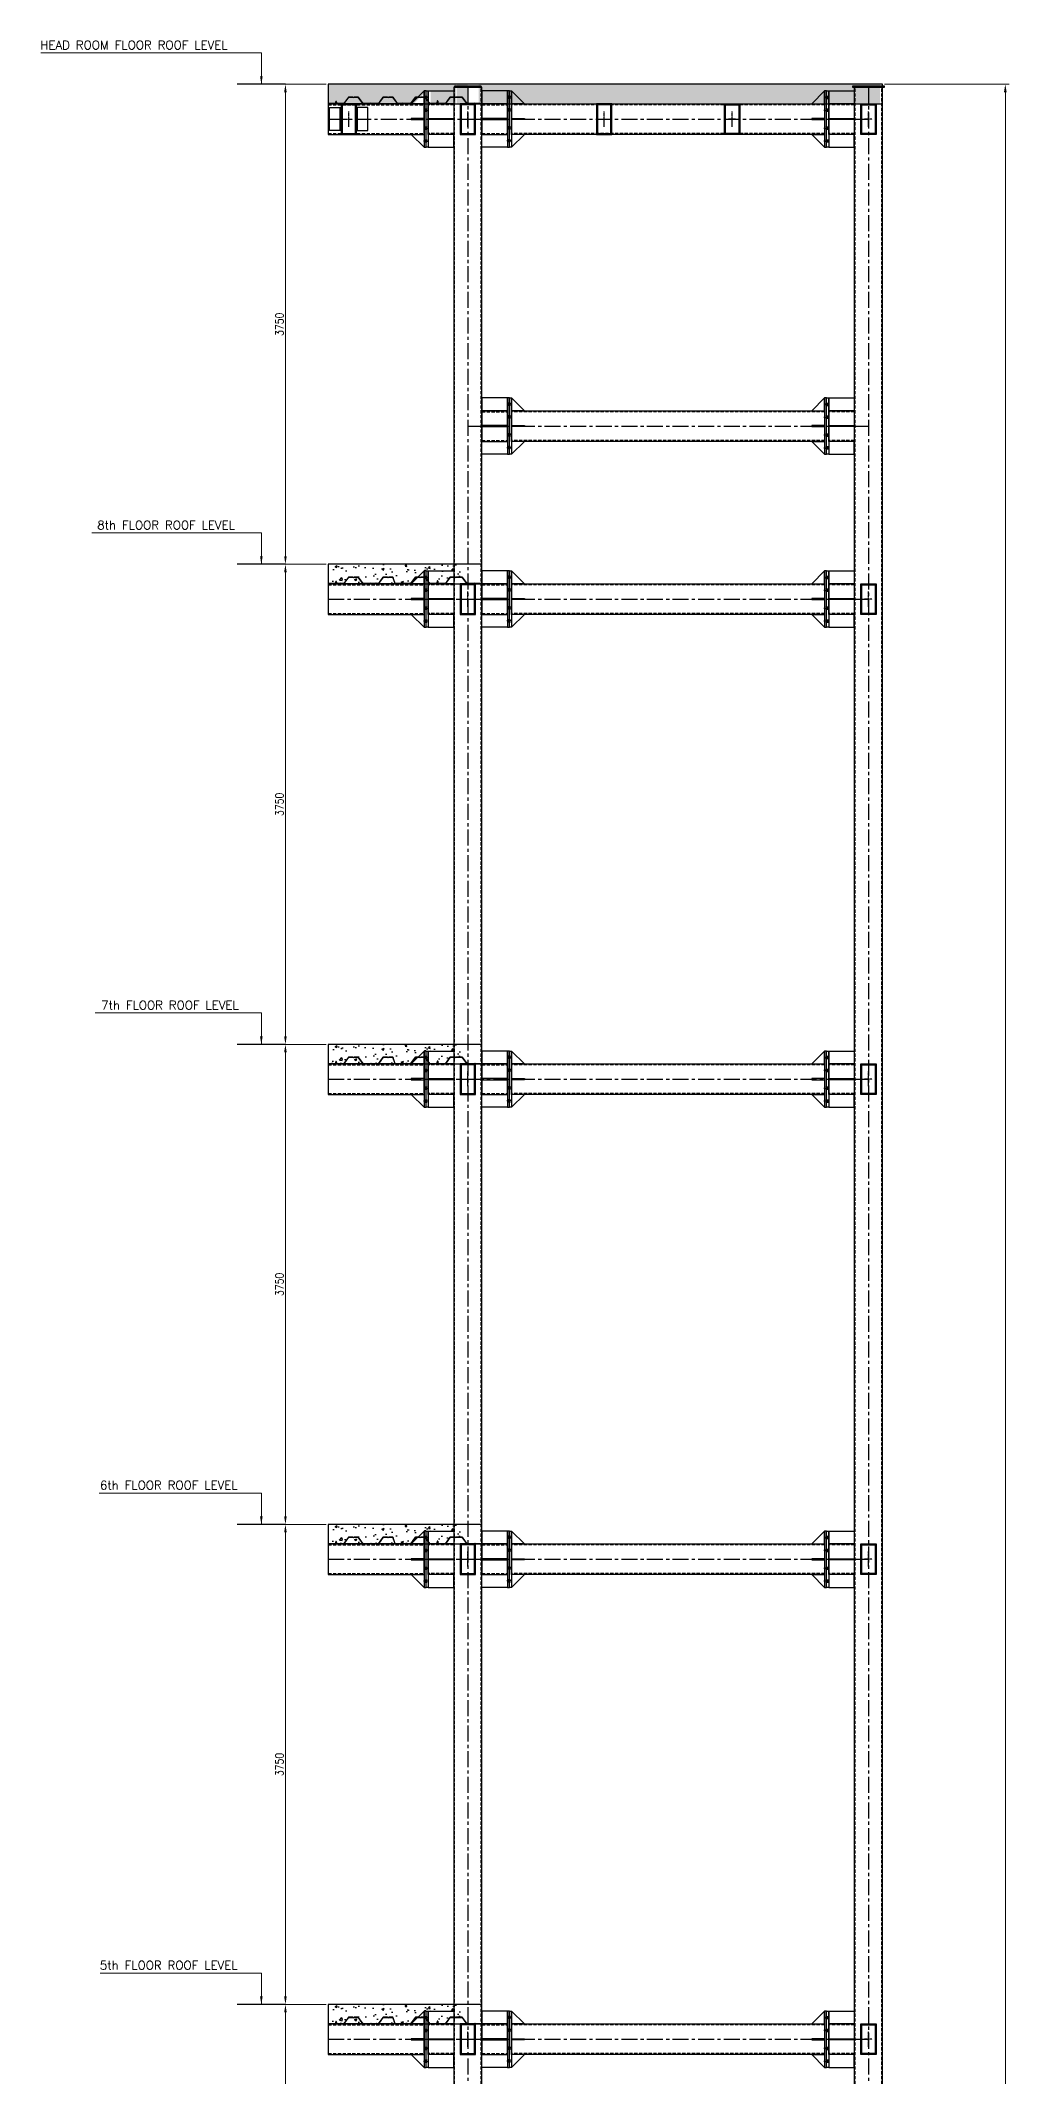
# Model space of a CAD drawing. Header units: millimetres. Extents: x 39911 to 73811, y -17730 to 21321.
# Drawn here: x 66243 to 73811, y 5420 to 21321 of the extents above; entities that cross this region are included whole.
import ezdxf

# ---------------------------------------------------------------- set-up
doc = ezdxf.new("R2010")
doc.units = ezdxf.units.MM
doc.linetypes.add('CENTER', pattern=[2, 1.25, -0.25, 0.25, -0.25])
doc.linetypes.add('HIDDEN', pattern=[0.375, 0.25, -0.125])
for name, color, linetype in [('CENTER.', 1, 'CENTER'), ('DIM', 170, 'Continuous'), ('HIDDEN.', 161, 'HIDDEN')]:
    doc.layers.add(name, color=color, linetype=linetype)
doc.styles.add('ROMANS', font='ROMANS.shx', dxfattribs={"width": 0.85})
doc.styles.add('RS', font='romans.shx')
doc.dimstyles.new('ISO-25', dxfattribs={"dimscale": 25, "dimtxt": 2.5, "dimasz": 2.5, "dimexe": 1.25, "dimexo": 0.625, "dimtad": 1, "dimdec": 0, "dimtxsty": 'ROMANS', "dimcen": 2.5, "dimclrd": 3, "dimclre": 3, "dimclrt": 256, "dimadec": 0, "dimazin": 0, "dimtfac": 1, "dimtdec": 0, "dimtmove": 0, "dimatfit": 3, "dimfxl": 1, "dimlwd": 5, "dimlwe": 5, "dimarcsym": 0})

# ---------------------------------------------------------------- blocks, each defined once
blk = doc.blocks.new('*D30')
at = {"color": 3, "lineweight": 5, "transparency": 16777216}
for p, q in [((68474, 5981), (68124, 5981)), ((68155, 2294), (68155, 5919)), ((68474, 2231), (68124, 2231))]:
    blk.add_line(p, q, dxfattribs=at)
at = {"color": 3, "transparency": 16777216}
for points in [[(68145, 5919), (68165, 5919), (68155, 5981)], [(68145, 2294), (68165, 2294), (68155, 2231)]]:
    blk.add_solid(points, dxfattribs=at)
at = {"layer": 'Defpoints', "color": 0, "transparency": 16777216}
for p in [(68155, 5981), (68490, 5981), (68490, 2231)]:
    blk.add_point(p, dxfattribs=at)
at = {"lineweight": -3, "transparency": 16777216, "insert": (68108, 4106), "char_height": 62.5, "attachment_point": 5, "rotation": 90, "style": 'ROMANS'}
blk.add_mtext('3750', dxfattribs=at)
blk = doc.blocks.new('*D31')
at = {"color": 3, "lineweight": 5, "transparency": 16777216}
for p, q in [((68474, 9731), (68124, 9731)), ((68155, 6044), (68155, 9669)), ((68474, 5981), (68124, 5981))]:
    blk.add_line(p, q, dxfattribs=at)
at = {"color": 3, "transparency": 16777216}
for points in [[(68145, 9669), (68165, 9669), (68155, 9731)], [(68145, 6044), (68165, 6044), (68155, 5981)]]:
    blk.add_solid(points, dxfattribs=at)
at = {"layer": 'Defpoints', "color": 0, "transparency": 16777216}
for p in [(68155, 9731), (68490, 9731), (68490, 5981)]:
    blk.add_point(p, dxfattribs=at)
at = {"lineweight": -3, "transparency": 16777216, "insert": (68108, 7856), "char_height": 62.5, "attachment_point": 5, "rotation": 90, "style": 'ROMANS'}
blk.add_mtext('3750', dxfattribs=at)
blk = doc.blocks.new('*D32')
at = {"color": 3, "lineweight": 5, "transparency": 16777216}
for p, q in [((68474, 13481), (68124, 13481)), ((68155, 9794), (68155, 13419)), ((68474, 9731), (68124, 9731))]:
    blk.add_line(p, q, dxfattribs=at)
at = {"color": 3, "transparency": 16777216}
for points in [[(68145, 13419), (68165, 13419), (68155, 13481)], [(68145, 9794), (68165, 9794), (68155, 9731)]]:
    blk.add_solid(points, dxfattribs=at)
at = {"layer": 'Defpoints', "color": 0, "transparency": 16777216}
for p in [(68155, 13481), (68490, 13481), (68490, 9731)]:
    blk.add_point(p, dxfattribs=at)
at = {"lineweight": -3, "transparency": 16777216, "insert": (68108, 11606), "char_height": 62.5, "attachment_point": 5, "rotation": 90, "style": 'ROMANS'}
blk.add_mtext('3750', dxfattribs=at)
blk = doc.blocks.new('*D33')
at = {"color": 3, "lineweight": 5, "transparency": 16777216}
for p, q in [((68474, 17231), (68124, 17231)), ((68155, 13544), (68155, 17169)), ((68474, 13481), (68124, 13481))]:
    blk.add_line(p, q, dxfattribs=at)
at = {"color": 3, "transparency": 16777216}
for points in [[(68145, 17169), (68165, 17169), (68155, 17231)], [(68145, 13544), (68165, 13544), (68155, 13481)]]:
    blk.add_solid(points, dxfattribs=at)
at = {"layer": 'Defpoints', "color": 0, "transparency": 16777216}
for p in [(68155, 17231), (68490, 17231), (68490, 13481)]:
    blk.add_point(p, dxfattribs=at)
at = {"lineweight": -3, "transparency": 16777216, "insert": (68108, 15356), "char_height": 62.5, "attachment_point": 5, "rotation": 90, "style": 'ROMANS'}
blk.add_mtext('3750', dxfattribs=at)
blk = doc.blocks.new('A$C24366aa3')
for points in [[(-332, 120), (-232, 120), (-232, 220), (-332, 120)], [(-232, -220), (-216, -220), (-216, 220), (-232, 220)], [(-200, -220), (-216, -220), (-216, 220), (-200, 220)], [(0, 120), (-200, 120), (-200, 220), (0, 220)], [(-332, -4), (-232, -4), (-232, 4), (-332, 4)], [(0, -4), (-200, -4), (-200, 4), (0, 4)], [(-332, -120), (-232, -120), (-232, -220), (-332, -120)], [(0, -120), (-200, -120), (-200, -220), (0, -220)]]:
    blk.add_lwpolyline(points, close=True)
at = {"color": 6}
blk.add_lwpolyline([(0, -120), (-200, -120), (-200, 120), (0, 120)], close=True, dxfattribs=at)
at = {"layer": 'CENTER.'}
for p, q in [((-237, 170), (-195, 170)), ((-237, 70), (-195, 70)), ((-237, -70), (-195, -70)), ((-237, -170), (-195, -170))]:
    blk.add_line(p, q, dxfattribs=at)
at = {"layer": 'HIDDEN.'}
for p, q in [((-232, 179), (-200, 179)), ((-232, 161), (-200, 161)), ((-232, 79), (-200, 79)), ((-232, 61), (-200, 61)), ((-232, -61), (-200, -61)), ((-232, -79), (-200, -79)), ((-232, -161), (-200, -161)), ((-232, -179), (-200, -179))]:
    blk.add_line(p, q, dxfattribs=at)
at = {"layer": 'HIDDEN.', "color": 6, "ltscale": 100}
for p, q in [((0, 112), (-200, 112)), ((0, -112), (-200, -112))]:
    blk.add_line(p, q, dxfattribs=at)
blk = doc.blocks.new('A$C3463de41')
at = {"color": 6}
for points in [[(-60, -120), (60, -120), (60, 120), (-60, 120)], [(-52, -112), (52, -112), (52, 112), (-52, 112)]]:
    blk.add_lwpolyline(points, close=True, dxfattribs=at)
at = {"layer": 'CENTER.'}
for p, q in [((-30, 0), (30, 0)), ((0, -60), (0, 60))]:
    blk.add_line(p, q, dxfattribs=at)
blk = doc.blocks.new('*D46')
at = {"color": 3, "lineweight": 5, "transparency": 16777216}
for p, q in [((68474, 20981), (68124, 20981)), ((68155, 17294), (68155, 20919)), ((68474, 17231), (68124, 17231))]:
    blk.add_line(p, q, dxfattribs=at)
at = {"color": 3, "transparency": 16777216}
for points in [[(68145, 20919), (68165, 20919), (68155, 20981)], [(68145, 17294), (68165, 17294), (68155, 17231)]]:
    blk.add_solid(points, dxfattribs=at)
at = {"layer": 'Defpoints', "color": 0, "transparency": 16777216}
for p in [(68155, 20981), (68490, 20981), (68490, 17231)]:
    blk.add_point(p, dxfattribs=at)
at = {"lineweight": -3, "transparency": 16777216, "insert": (68108, 19106), "char_height": 62.5, "attachment_point": 5, "rotation": 90, "style": 'ROMANS'}
blk.add_mtext('3750', dxfattribs=at)
blk = doc.blocks.new('*D48')
at = {"color": 3, "lineweight": 5, "transparency": 16777216}
for p, q in [((72836, 20981), (73811, 20981)), ((73780, -16456), (73780, 20919)), ((73469, -16519), (73811, -16519))]:
    blk.add_line(p, q, dxfattribs=at)
at = {"color": 3, "transparency": 16777216}
for points in [[(73769, 20919), (73790, 20919), (73780, 20981)], [(73769, -16456), (73790, -16456), (73780, -16519)]]:
    blk.add_solid(points, dxfattribs=at)
at = {"layer": 'Defpoints', "color": 0, "transparency": 16777216}
for p in [(72820, 20981), (73780, 20981), (73453, -16519)]:
    blk.add_point(p, dxfattribs=at)
at = {"lineweight": -3, "transparency": 16777216, "insert": (73733, 2231), "char_height": 62.5, "attachment_point": 5, "rotation": 90, "style": 'ROMANS'}
blk.add_mtext('37500', dxfattribs=at)

msp = doc.modelspace()

# ---------------------------------------------------------------- hatches: boundary and pattern name
at = {"lineweight": -3}
h = msp.add_hatch(dxfattribs=at)
h.set_pattern_fill('AR-CONC', color=251)
h.set_pattern_definition([(50, (6017.59, 20844.85), (182.18467, -15.9391), [19.05, -209.55]), (355, (6017.6, 20844.85), (-35.2434, 191.05685), [15.24, -167.6406]), (100.45144, (6032.77, 20843.52), (146.94125, 175.11775), [16.19, -178.09024]), (46.1842, (6017.6, 20895.65), (271.07904, -42.0423), [28.575, -314.325]), (96.63556, (6040.18, 20892.14), (237.4041, 247.4261), [24.285, -267.1356]), (351.18415, (6017.6, 20895.65), (237.4041, 247.4261), [22.86, -251.4597]), (21, (6042.99, 20882.95), (151.6144, -102.2652), [19.05, -209.55]), (326, (6043, 20882.95), (61.80203, 184.18797), [15.24, -167.64]), (71.45144, (6055.63, 20874.42), (213.4164, 81.92277), [16.19, -178.08994]), (37.5, (6017.59, 20844.846), (3.088603, 84.55504), [0, -165.608, 0, -170.18, 0, -168.275]), (7.5, (6017.59, 20844.85), (66.81966, 100.18057), [0, -97.028, 0, -161.798, 0, -64.135]), (327.5, (5960.95, 20844.846), (135.590595, -5.728744), [0, -63.5, 0, -198.12, 0, -262.89]), (317.5, (5935.55, 20844.85), (148.12918, 25.4265), [0, -82.55, 0, -131.572, 0, -186.69])])
h.paths.add_polyline_path([(69489.9, 20981.3), (68489.9, 20981.3), (68489.9, 20829.3), (69157.9, 20829.3), (69257.9, 20929.3), (69273.9, 20929.3), (69289.9, 20929.3), (69489.9, 20929.3)])
h.paths.add_polyline_path([(69489.9, 20929.3), (69289.9, 20929.3), (69289.9, 20829.3), (69489.9, 20829.3)], flags=17)
h.paths.add_polyline_path([(72799.9, 20981.3), (69495.9, 20981.3), (69495.9, 20829.3), (72799.9, 20829.3)])
h.paths.add_polyline_path([(69663.9, 20981.3), (69579.9, 20981.3), (69579.9, 20830.1), (69629.2, 20830.1), (69634.5, 20834), (69639.8, 20830.1), (69663.9, 20830.1)], flags=16)
h = msp.add_hatch(dxfattribs=at)
h.set_pattern_fill('AR-CONC', color=251)
h.set_pattern_definition([(50, (6017.59, 17094.85), (182.18467, -15.9391), [19.05, -209.55]), (355, (6017.6, 17094.85), (-35.2434, 191.05685), [15.24, -167.6406]), (100.45144, (6032.77, 17093.52), (146.94125, 175.11775), [16.19, -178.09024]), (46.1842, (6017.6, 17145.65), (271.07904, -42.0423), [28.575, -314.325]), (96.63556, (6040.18, 17142.14), (237.4041, 247.4261), [24.285, -267.1356]), (351.18415, (6017.6, 17145.65), (237.4041, 247.4261), [22.86, -251.4597]), (21, (6042.99, 17132.95), (151.6144, -102.2652), [19.05, -209.55]), (326, (6043, 17132.95), (61.80203, 184.18797), [15.24, -167.64]), (71.45144, (6055.63, 17124.42), (213.4164, 81.92277), [16.19, -178.08994]), (37.5, (6017.59, 17094.846), (3.0886, 84.55504), [0, -165.608, 0, -170.18, 0, -168.275]), (7.5, (6017.59, 17094.85), (66.81966, 100.18057), [0, -97.028, 0, -161.798, 0, -64.135]), (327.5, (5960.95, 17094.846), (135.590595, -5.728744), [0, -63.5, 0, -198.12, 0, -262.89]), (317.5, (5935.55, 17094.85), (148.12918, 25.4265), [0, -82.55, 0, -131.572, 0, -186.69])])
h.paths.add_polyline_path([(69489.9, 17231.3), (68489.9, 17231.3), (68489.9, 17079.3), (69157.9, 17079.3), (69257.9, 17179.3), (69273.9, 17179.3), (69289.9, 17179.3), (69489.9, 17179.3)])
h.paths.add_polyline_path([(69489.9, 17179.3), (69289.9, 17179.3), (69289.9, 17079.3), (69489.9, 17079.3)], flags=17)
h.paths.add_polyline_path([(69669.9, 17231.3), (69495.9, 17231.3), (69495.9, 17079.3), (69669.9, 17079.3)])
h.paths.add_polyline_path([(69663.9, 17231.3), (69579.9, 17231.3), (69579.9, 17080.1), (69629.2, 17080.1), (69634.5, 17084), (69639.8, 17080.1), (69663.9, 17080.1)], flags=16)
h = msp.add_hatch(dxfattribs=at)
h.set_pattern_fill('AR-CONC', color=251)
h.set_pattern_definition([(50, (6017.59, 13344.85), (182.18467, -15.9391), [19.05, -209.55]), (355, (6017.6, 13344.85), (-35.2434, 191.05685), [15.24, -167.6406]), (100.45144, (6032.77, 13343.52), (146.94125, 175.11775), [16.19, -178.09024]), (46.1842, (6017.6, 13395.65), (271.07904, -42.0423), [28.575, -314.325]), (96.63556, (6040.18, 13392.14), (237.4041, 247.4261), [24.285, -267.1356]), (351.18415, (6017.6, 13395.65), (237.4041, 247.4261), [22.86, -251.4597]), (21, (6042.99, 13382.95), (151.6144, -102.2652), [19.05, -209.55]), (326, (6043, 13382.95), (61.80203, 184.18797), [15.24, -167.64]), (71.45144, (6055.63, 13374.42), (213.4164, 81.92277), [16.19, -178.08994]), (37.5, (6017.59, 13344.846), (3.0886, 84.55504), [0, -165.608, 0, -170.18, 0, -168.275]), (7.5, (6017.59, 13344.85), (66.81966, 100.18057), [0, -97.028, 0, -161.798, 0, -64.135]), (327.5, (5960.95, 13344.846), (135.590595, -5.728744), [0, -63.5, 0, -198.12, 0, -262.89]), (317.5, (5935.55, 13344.85), (148.12918, 25.4265), [0, -82.55, 0, -131.572, 0, -186.69])])
h.paths.add_polyline_path([(69489.9, 13481.3), (68489.9, 13481.3), (68489.9, 13329.3), (69157.9, 13329.3), (69257.9, 13429.3), (69273.9, 13429.3), (69289.9, 13429.3), (69489.9, 13429.3)])
h.paths.add_polyline_path([(69489.9, 13429.3), (69289.9, 13429.3), (69289.9, 13329.3), (69489.9, 13329.3)], flags=17)
h.paths.add_polyline_path([(69669.9, 13481.3), (69495.9, 13481.3), (69495.9, 13329.3), (69669.9, 13329.3)])
h.paths.add_polyline_path([(69663.9, 13481.3), (69579.9, 13481.3), (69579.9, 13330.1), (69629.2, 13330.1), (69634.5, 13334), (69639.8, 13330.1), (69663.9, 13330.1)], flags=16)
h = msp.add_hatch(dxfattribs=at)
h.set_pattern_fill('AR-CONC', color=251)
h.set_pattern_definition([(50, (6017.59, 9594.85), (182.18467, -15.9391), [19.05, -209.55]), (355, (6017.6, 9594.85), (-35.2434, 191.05685), [15.24, -167.6406]), (100.45144, (6032.77, 9593.52), (146.94125, 175.11775), [16.19, -178.09024]), (46.1842, (6017.6, 9645.65), (271.07904, -42.0423), [28.575, -314.325]), (96.63556, (6040.18, 9642.14), (237.4041, 247.4261), [24.285, -267.1356]), (351.18415, (6017.6, 9645.65), (237.4041, 247.4261), [22.86, -251.4597]), (21, (6042.99, 9632.95), (151.6144, -102.2652), [19.05, -209.55]), (326, (6043, 9632.95), (61.80203, 184.18797), [15.24, -167.64]), (71.45144, (6055.63, 9624.42), (213.4164, 81.92277), [16.19, -178.08994]), (37.5, (6017.59, 9594.846), (3.0886, 84.55504), [0, -165.608, 0, -170.18, 0, -168.275]), (7.5, (6017.59, 9594.85), (66.81966, 100.18057), [0, -97.028, 0, -161.798, 0, -64.135]), (327.5, (5960.95, 9594.846), (135.590595, -5.728744), [0, -63.5, 0, -198.12, 0, -262.89]), (317.5, (5935.55, 9594.85), (148.12918, 25.4265), [0, -82.55, 0, -131.572, 0, -186.69])])
h.paths.add_polyline_path([(69489.9, 9731.3), (68489.9, 9731.3), (68489.9, 9579.3), (69157.9, 9579.3), (69257.9, 9679.3), (69273.9, 9679.3), (69289.9, 9679.3), (69489.9, 9679.3)])
h.paths.add_polyline_path([(69489.9, 9679.3), (69289.9, 9679.3), (69289.9, 9579.3), (69489.9, 9579.3)], flags=17)
h.paths.add_polyline_path([(69669.9, 9731.3), (69495.9, 9731.3), (69495.9, 9579.3), (69669.9, 9579.3)])
h.paths.add_polyline_path([(69663.9, 9731.3), (69579.9, 9731.3), (69579.9, 9580.1), (69629.2, 9580.1), (69634.5, 9584), (69639.8, 9580.1), (69663.9, 9580.1)], flags=16)
h = msp.add_hatch(dxfattribs=at)
h.set_pattern_fill('AR-CONC', color=251)
h.set_pattern_definition([(50, (6017.59, 5844.85), (182.18467, -15.9391), [19.05, -209.55]), (355, (6017.6, 5844.85), (-35.2434, 191.05685), [15.24, -167.6406]), (100.45144, (6032.77, 5843.52), (146.94125, 175.11775), [16.19, -178.09024]), (46.1842, (6017.6, 5895.65), (271.07904, -42.0423), [28.575, -314.325]), (96.63556, (6040.18, 5892.14), (237.4041, 247.4261), [24.285, -267.1356]), (351.18415, (6017.6, 5895.65), (237.4041, 247.4261), [22.86, -251.4597]), (21, (6042.99, 5882.95), (151.6144, -102.2652), [19.05, -209.55]), (326, (6043, 5882.95), (61.80203, 184.18797), [15.24, -167.64]), (71.45144, (6055.63, 5874.42), (213.4164, 81.92277), [16.19, -178.08994]), (37.5, (6017.59, 5844.846), (3.0886, 84.55504), [0, -165.608, 0, -170.18, 0, -168.275]), (7.5, (6017.59, 5844.85), (66.81966, 100.18057), [0, -97.028, 0, -161.798, 0, -64.135]), (327.5, (5960.95, 5844.846), (135.590595, -5.728744), [0, -63.5, 0, -198.12, 0, -262.89]), (317.5, (5935.55, 5844.85), (148.12918, 25.4265), [0, -82.55, 0, -131.572, 0, -186.69])])
h.paths.add_polyline_path([(69489.9, 5981.3), (68489.9, 5981.3), (68489.9, 5829.3), (69157.9, 5829.3), (69257.9, 5929.3), (69273.9, 5929.3), (69289.9, 5929.3), (69489.9, 5929.3)])
h.paths.add_polyline_path([(69489.9, 5929.3), (69289.9, 5929.3), (69289.9, 5829.3), (69489.9, 5829.3)], flags=17)
h.paths.add_polyline_path([(69669.9, 5981.3), (69495.9, 5981.3), (69495.9, 5829.3), (69669.9, 5829.3)])
h.paths.add_polyline_path([(69663.9, 5981.3), (69579.9, 5981.3), (69579.9, 5830.1), (69629.2, 5830.1), (69634.5, 5834), (69639.8, 5830.1), (69663.9, 5830.1)], flags=16)

# ---------------------------------------------------------------- linework, layer by layer
at = {"color": 251, "lineweight": -3}
for p, q in [((68155, 20981.3), (67778.6, 20981.3)), ((68155, 17231.3), (67778.6, 17231.3)), ((68155, 13481.3), (67778.6, 13481.3)), ((68155, 9731.3), (67778.6, 9731.3)), ((68155, 5981.3), (67778.6, 5981.3))]:
    msp.add_line(p, q, dxfattribs=at)
at = {"lineweight": -3}
for p, q in [((68581.9, 20619.3), (68581.9, 20799.3)), ((68717.9, 20619.3), (68717.9, 20799.3))]:
    msp.add_line(p, q, dxfattribs=at)
at = {"color": 251, "lineweight": -3}
for points in [[(68489.9, 20829.3), (72819.9, 20829.3), (72819.9, 20981.3), (68489.9, 20981.3)], [(68489.9, 17079.3), (69689.9, 17079.3), (69689.9, 17231.3), (68489.9, 17231.3)], [(68489.9, 13329.3), (69689.9, 13329.3), (69689.9, 13481.3), (68489.9, 13481.3)], [(68489.9, 9579.3), (69689.9, 9579.3), (69689.9, 9731.3), (68489.9, 9731.3)], [(68489.9, 5829.3), (69689.9, 5829.3), (69689.9, 5981.3), (68489.9, 5981.3)]]:
    msp.add_lwpolyline(points, close=True, dxfattribs=at)
at = {"lineweight": -3}
for points in [[(69689.9, 20830.1), (69639.8, 20830.1), (69634.5, 20834), (69629.2, 20830.1), (69574.4, 20830.1, -0.2418346), (69572.8, 20830.9), (69536.7, 20881.3), (69483.7, 20881.3), (69479, 20877.8), (69474.2, 20881.3), (69441.2, 20881.3), (69404.5, 20830.1), (69348.8, 20830.1), (69345.4, 20849.8, 0.7807939), (69341.5, 20849.8), (69338.2, 20830.1), (69282.4, 20830.1), (69245.7, 20881.3), (69212.7, 20881.3), (69208, 20877.8), (69203.2, 20881.3), (69170.2, 20881.3), (69134.1, 20830.9, -0.2418346), (69132.5, 20830.1), (69077.8, 20830.1), (69072.5, 20834), (69067.2, 20830.1), (69031.4, 20830.1), (68994.7, 20881.3), (68961.7, 20881.3), (68957, 20877.8), (68952.2, 20881.3), (68919.2, 20881.3), (68882.5, 20830.1), (68826.8, 20830.1), (68821.5, 20834), (68816.2, 20830.1), (68761.9, 20830.1, -0.2418346), (68760.3, 20830.9), (68724.2, 20881.3), (68691.2, 20881.3), (68686.5, 20877.8), (68681.7, 20881.3), (68648.7, 20881.3), (68612, 20830.1), (68556.3, 20830.1), (68552.9, 20845.9, 0.7382791), (68549.1, 20845.9), (68545.7, 20830.1), (68489.9, 20830.1), (68489.9, 20829.3), (68546.3, 20829.3), (68549.8, 20845.7, -0.718774), (68552.1, 20845.7), (68555.6, 20829.3), (68612.4, 20829.3), (68649.1, 20880.5), (68681.4, 20880.5), (68686.5, 20876.8), (68691.5, 20880.5), (68723.8, 20880.5), (68759.7, 20830.5, 0.2418346), (68761.9, 20829.3), (68816.4, 20829.3), (68821.5, 20833), (68826.5, 20829.3), (68882.9, 20829.3), (68919.6, 20880.5), (68951.9, 20880.5), (68957, 20876.8), (68962, 20880.5), (68994.3, 20880.5), (69031, 20829.3), (69067.4, 20829.3), (69072.5, 20833), (69077.5, 20829.3), (69132.5, 20829.3, 0.2418346), (69134.8, 20830.5), (69170.6, 20880.5), (69202.9, 20880.5), (69208, 20876.8), (69213, 20880.5), (69245.3, 20880.5), (69282, 20829.3), (69338.8, 20829.3), (69342.3, 20849.6, -0.7631486), (69344.6, 20849.6), (69348.1, 20829.3), (69404.9, 20829.3), (69441.6, 20880.5), (69473.9, 20880.5), (69479, 20876.8), (69484, 20880.5), (69536.3, 20880.5), (69572.2, 20830.5, 0.2418346), (69574.4, 20829.3), (69629.4, 20829.3), (69634.5, 20833), (69639.5, 20829.3), (69689.9, 20829.3)], [(69689.9, 17080.1), (69639.8, 17080.1), (69634.5, 17084), (69629.2, 17080.1), (69574.4, 17080.1, -0.2418346), (69572.8, 17080.9), (69536.7, 17131.3), (69483.7, 17131.3), (69479, 17127.8), (69474.2, 17131.3), (69441.2, 17131.3), (69404.5, 17080.1), (69348.8, 17080.1), (69345.4, 17099.8, 0.7807939), (69341.5, 17099.8), (69338.2, 17080.1), (69282.4, 17080.1), (69245.7, 17131.3), (69212.7, 17131.3), (69208, 17127.8), (69203.2, 17131.3), (69170.2, 17131.3), (69134.1, 17080.9, -0.2418346), (69132.5, 17080.1), (69077.8, 17080.1), (69072.5, 17084), (69067.2, 17080.1), (69011.4, 17080.1), (68994.7, 17131.3), (68961.7, 17131.3), (68957, 17127.8), (68952.2, 17131.3), (68919.2, 17131.3), (68882.5, 17080.1), (68826.8, 17080.1), (68821.5, 17084), (68816.2, 17080.1), (68761.9, 17080.1, -0.2418346), (68760.3, 17080.9), (68724.2, 17131.3), (68691.2, 17131.3), (68686.5, 17127.8), (68681.7, 17131.3), (68648.7, 17131.3), (68612, 17080.1), (68556.3, 17080.1), (68552.9, 17095.9, 0.7382791), (68549.1, 17095.9), (68545.7, 17080.1), (68489.9, 17080.1), (68489.9, 17079.3), (68546.3, 17079.3), (68549.8, 17095.7, -0.718774), (68552.1, 17095.7), (68555.6, 17079.3), (68612.4, 17079.3), (68649.1, 17130.5), (68681.4, 17130.5), (68686.5, 17126.8), (68691.5, 17130.5), (68723.8, 17130.5), (68759.7, 17080.5, 0.2418346), (68761.9, 17079.3), (68816.4, 17079.3), (68821.5, 17083), (68826.5, 17079.3), (68882.9, 17079.3), (68919.6, 17130.5), (68951.9, 17130.5), (68957, 17126.8), (68962, 17130.5), (68994.3, 17130.5), (69011, 17079.3), (69067.4, 17079.3), (69072.5, 17083), (69077.5, 17079.3), (69132.5, 17079.3, 0.2418346), (69134.8, 17080.5), (69170.6, 17130.5), (69202.9, 17130.5), (69208, 17126.8), (69213, 17130.5), (69245.3, 17130.5), (69282, 17079.3), (69338.8, 17079.3), (69342.3, 17099.6, -0.7631486), (69344.6, 17099.6), (69348.1, 17079.3), (69404.9, 17079.3), (69441.6, 17130.5), (69473.9, 17130.5), (69479, 17126.8), (69484, 17130.5), (69536.3, 17130.5), (69572.2, 17080.5, 0.2418346), (69574.4, 17079.3), (69629.4, 17079.3), (69634.5, 17083), (69639.5, 17079.3), (69689.9, 17079.3)], [(69689.9, 13330.1), (69639.8, 13330.1), (69634.5, 13334), (69629.2, 13330.1), (69574.4, 13330.1, -0.2418346), (69572.8, 13330.9), (69536.7, 13381.3), (69483.7, 13381.3), (69479, 13377.8), (69474.2, 13381.3), (69441.2, 13381.3), (69404.5, 13330.1), (69348.8, 13330.1), (69345.4, 13349.8, 0.7807939), (69341.5, 13349.8), (69338.2, 13330.1), (69282.4, 13330.1), (69245.7, 13381.3), (69212.7, 13381.3), (69208, 13377.8), (69203.2, 13381.3), (69170.2, 13381.3), (69134.1, 13330.9, -0.2418346), (69132.5, 13330.1), (69077.8, 13330.1), (69072.5, 13334), (69067.2, 13330.1), (69011.4, 13330.1), (68994.7, 13381.3), (68961.7, 13381.3), (68957, 13377.8), (68952.2, 13381.3), (68919.2, 13381.3), (68882.5, 13330.1), (68826.8, 13330.1), (68821.5, 13334), (68816.2, 13330.1), (68761.9, 13330.1, -0.2418346), (68760.3, 13330.9), (68724.2, 13381.3), (68691.2, 13381.3), (68686.5, 13377.8), (68681.7, 13381.3), (68648.7, 13381.3), (68612, 13330.1), (68556.3, 13330.1), (68552.9, 13345.9, 0.7382791), (68549.1, 13345.9), (68545.7, 13330.1), (68489.9, 13330.1), (68489.9, 13329.3), (68546.3, 13329.3), (68549.8, 13345.7, -0.718774), (68552.1, 13345.7), (68555.6, 13329.3), (68612.4, 13329.3), (68649.1, 13380.5), (68681.4, 13380.5), (68686.5, 13376.8), (68691.5, 13380.5), (68723.8, 13380.5), (68759.7, 13330.5, 0.2418346), (68761.9, 13329.3), (68816.4, 13329.3), (68821.5, 13333), (68826.5, 13329.3), (68882.9, 13329.3), (68919.6, 13380.5), (68951.9, 13380.5), (68957, 13376.8), (68962, 13380.5), (68994.3, 13380.5), (69011, 13329.3), (69067.4, 13329.3), (69072.5, 13333), (69077.5, 13329.3), (69132.5, 13329.3, 0.2418346), (69134.8, 13330.5), (69170.6, 13380.5), (69202.9, 13380.5), (69208, 13376.8), (69213, 13380.5), (69245.3, 13380.5), (69282, 13329.3), (69338.8, 13329.3), (69342.3, 13349.6, -0.7631486), (69344.6, 13349.6), (69348.1, 13329.3), (69404.9, 13329.3), (69441.6, 13380.5), (69473.9, 13380.5), (69479, 13376.8), (69484, 13380.5), (69536.3, 13380.5), (69572.2, 13330.5, 0.2418346), (69574.4, 13329.3), (69629.4, 13329.3), (69634.5, 13333), (69639.5, 13329.3), (69689.9, 13329.3)], [(69689.9, 9580.1), (69639.8, 9580.1), (69634.5, 9584), (69629.2, 9580.1), (69574.4, 9580.1, -0.2418346), (69572.8, 9580.9), (69536.7, 9631.3), (69483.7, 9631.3), (69479, 9627.8), (69474.2, 9631.3), (69441.2, 9631.3), (69404.5, 9580.1), (69348.8, 9580.1), (69345.4, 9599.8, 0.7807939), (69341.5, 9599.8), (69338.2, 9580.1), (69282.4, 9580.1), (69245.7, 9631.3), (69212.7, 9631.3), (69208, 9627.8), (69203.2, 9631.3), (69170.2, 9631.3), (69134.1, 9580.9, -0.2418346), (69132.5, 9580.1), (69077.8, 9580.1), (69072.5, 9584), (69067.2, 9580.1), (69011.4, 9580.1), (68994.7, 9631.3), (68961.7, 9631.3), (68957, 9627.8), (68952.2, 9631.3), (68919.2, 9631.3), (68882.5, 9580.1), (68826.8, 9580.1), (68821.5, 9584), (68816.2, 9580.1), (68761.9, 9580.1, -0.2418346), (68760.3, 9580.9), (68724.2, 9631.3), (68691.2, 9631.3), (68686.5, 9627.8), (68681.7, 9631.3), (68648.7, 9631.3), (68612, 9580.1), (68556.3, 9580.1), (68552.9, 9595.9, 0.7382791), (68549.1, 9595.9), (68545.7, 9580.1), (68489.9, 9580.1), (68489.9, 9579.3), (68546.3, 9579.3), (68549.8, 9595.7, -0.718774), (68552.1, 9595.7), (68555.6, 9579.3), (68612.4, 9579.3), (68649.1, 9630.5), (68681.4, 9630.5), (68686.5, 9626.8), (68691.5, 9630.5), (68723.8, 9630.5), (68759.7, 9580.5, 0.2418346), (68761.9, 9579.3), (68816.4, 9579.3), (68821.5, 9583), (68826.5, 9579.3), (68882.9, 9579.3), (68919.6, 9630.5), (68951.9, 9630.5), (68957, 9626.8), (68962, 9630.5), (68994.3, 9630.5), (69011, 9579.3), (69067.4, 9579.3), (69072.5, 9583), (69077.5, 9579.3), (69132.5, 9579.3, 0.2418346), (69134.8, 9580.5), (69170.6, 9630.5), (69202.9, 9630.5), (69208, 9626.8), (69213, 9630.5), (69245.3, 9630.5), (69282, 9579.3), (69338.8, 9579.3), (69342.3, 9599.6, -0.7631486), (69344.6, 9599.6), (69348.1, 9579.3), (69404.9, 9579.3), (69441.6, 9630.5), (69473.9, 9630.5), (69479, 9626.8), (69484, 9630.5), (69536.3, 9630.5), (69572.2, 9580.5, 0.2418346), (69574.4, 9579.3), (69629.4, 9579.3), (69634.5, 9583), (69639.5, 9579.3), (69689.9, 9579.3)], [(69689.9, 5830.1), (69639.8, 5830.1), (69634.5, 5834), (69629.2, 5830.1), (69574.4, 5830.1, -0.2418346), (69572.8, 5830.9), (69536.7, 5881.3), (69483.7, 5881.3), (69479, 5877.8), (69474.2, 5881.3), (69441.2, 5881.3), (69404.5, 5830.1), (69348.8, 5830.1), (69345.4, 5849.8, 0.7807939), (69341.5, 5849.8), (69338.2, 5830.1), (69282.4, 5830.1), (69245.7, 5881.3), (69212.7, 5881.3), (69208, 5877.8), (69203.2, 5881.3), (69170.2, 5881.3), (69134.1, 5830.9, -0.2418346), (69132.5, 5830.1), (69077.8, 5830.1), (69072.5, 5834), (69067.2, 5830.1), (69011.4, 5830.1), (68994.7, 5881.3), (68961.7, 5881.3), (68957, 5877.8), (68952.2, 5881.3), (68919.2, 5881.3), (68882.5, 5830.1), (68826.8, 5830.1), (68821.5, 5834), (68816.2, 5830.1), (68761.9, 5830.1, -0.2418346), (68760.3, 5830.9), (68724.2, 5881.3), (68691.2, 5881.3), (68686.5, 5877.8), (68681.7, 5881.3), (68648.7, 5881.3), (68612, 5830.1), (68556.3, 5830.1), (68552.9, 5845.9, 0.7382791), (68549.1, 5845.9), (68545.7, 5830.1), (68489.9, 5830.1), (68489.9, 5829.3), (68546.3, 5829.3), (68549.8, 5845.7, -0.718774), (68552.1, 5845.7), (68555.6, 5829.3), (68612.4, 5829.3), (68649.1, 5880.5), (68681.4, 5880.5), (68686.5, 5876.8), (68691.5, 5880.5), (68723.8, 5880.5), (68759.7, 5830.5, 0.2418346), (68761.9, 5829.3), (68816.4, 5829.3), (68821.5, 5833), (68826.5, 5829.3), (68882.9, 5829.3), (68919.6, 5880.5), (68951.9, 5880.5), (68957, 5876.8), (68962, 5880.5), (68994.3, 5880.5), (69011, 5829.3), (69067.4, 5829.3), (69072.5, 5833), (69077.5, 5829.3), (69132.5, 5829.3, 0.2418346), (69134.8, 5830.5), (69170.6, 5880.5), (69202.9, 5880.5), (69208, 5876.8), (69213, 5880.5), (69245.3, 5880.5), (69282, 5829.3), (69338.8, 5829.3), (69342.3, 5849.6, -0.7631486), (69344.6, 5849.6), (69348.1, 5829.3), (69404.9, 5829.3), (69441.6, 5880.5), (69473.9, 5880.5), (69479, 5876.8), (69484, 5880.5), (69536.3, 5880.5), (69572.2, 5830.5, 0.2418346), (69574.4, 5829.3), (69629.4, 5829.3), (69634.5, 5833), (69639.5, 5829.3), (69689.9, 5829.3)]]:
    msp.add_lwpolyline(points, format="xyb", dxfattribs=at)
at = {"color": 3, "lineweight": -3}
for points in [[(69469.9, -16652.7), (69689.9, -16652.7), (69689.9, 20959.3), (69469.9, 20959.3)], [(72599.9, -16652.7), (72819.9, -16652.7), (72819.9, 20959.3), (72599.9, 20959.3)]]:
    msp.add_lwpolyline(points, close=True, dxfattribs=at)
at = {"lineweight": -3}
for points in [[(69474.9, 20959.3), (69684.9, 20959.3), (69684.9, 20967.3), (69474.9, 20967.3)], [(72584.9, 20959.3), (72834.9, 20959.3), (72834.9, 20967.3), (72584.9, 20967.3)], [(68589.9, 20619.3), (68499.9, 20619.3), (68499.9, 20799.3), (68589.9, 20799.3)], [(68709.9, 20619.3), (68799.9, 20619.3), (68799.9, 20799.3), (68709.9, 20799.3)]]:
    msp.add_lwpolyline(points, close=True, dxfattribs=at)
at = {"color": 6, "lineweight": -3}
for points in [[(68489.9, 20589.3), (69237.9, 20589.3), (69237.9, 20829.3), (68489.9, 20829.3)], [(72367.9, 20589.3), (69921.9, 20589.3), (69921.9, 20829.3), (72367.9, 20829.3)], [(72367.9, 18191.3), (69921.9, 18191.3), (69921.9, 18431.3), (72367.9, 18431.3)], [(68489.9, 16839.3), (69237.9, 16839.3), (69237.9, 17079.3), (68489.9, 17079.3)], [(72367.9, 16839.3), (69921.9, 16839.3), (69921.9, 17079.3), (72367.9, 17079.3)], [(68489.9, 13089.3), (69237.9, 13089.3), (69237.9, 13329.3), (68489.9, 13329.3)], [(72367.9, 13089.3), (69921.9, 13089.3), (69921.9, 13329.3), (72367.9, 13329.3)], [(68489.9, 9339.3), (69237.9, 9339.3), (69237.9, 9579.3), (68489.9, 9579.3)], [(72367.9, 9339.3), (69921.9, 9339.3), (69921.9, 9579.3), (72367.9, 9579.3)], [(68489.9, 5589.3), (69237.9, 5589.3), (69237.9, 5829.3), (68489.9, 5829.3)], [(72367.9, 5589.3), (69921.9, 5589.3), (69921.9, 5829.3), (72367.9, 5829.3)]]:
    msp.add_lwpolyline(points, close=True, dxfattribs=at)
at = {"layer": 'CENTER.', "lineweight": -3, "ltscale": 100}
for p, q in [((69579.9, 20959.3), (69579.9, -16652.7)), ((72709.9, 20959.3), (72709.9, -16652.7)), ((68499.9, 20709.3), (69579.9, 20709.3)), ((69579.9, 20709.3), (72709.9, 20709.3)), ((69579.9, 18311.3), (72709.9, 18311.3)), ((68489.9, 16959.3), (69579.9, 16959.3)), ((69579.9, 16959.3), (72709.9, 16959.3)), ((68489.9, 13209.3), (69579.9, 13209.3)), ((69579.9, 13209.3), (72709.9, 13209.3)), ((68489.9, 9459.3), (69579.9, 9459.3)), ((69579.9, 9459.3), (72709.9, 9459.3)), ((68489.9, 5709.3), (69579.9, 5709.3)), ((69579.9, 5709.3), (72709.9, 5709.3))]:
    msp.add_line(p, q, dxfattribs=at)
at = {"layer": 'HIDDEN.', "color": 3, "lineweight": -3, "ltscale": 100}
for p, q in [((69475.9, -16652.7), (69475.9, 20959.3)), ((69683.9, -16652.7), (69683.9, 20959.3)), ((72605.9, -16652.7), (72605.9, 20959.3)), ((72813.9, -16652.7), (72813.9, 20959.3))]:
    msp.add_line(p, q, dxfattribs=at)
at = {"layer": 'HIDDEN.', "color": 6, "lineweight": -3, "ltscale": 100}
for p, q in [((68489.9, 20821.3), (69237.9, 20821.3)), ((72367.9, 20821.3), (69921.9, 20821.3)), ((68489.9, 20597.3), (69237.9, 20597.3)), ((72367.9, 20597.3), (69921.9, 20597.3)), ((72367.9, 18423.3), (69921.9, 18423.3)), ((72367.9, 18199.3), (69921.9, 18199.3)), ((68489.9, 17071.3), (69237.9, 17071.3)), ((72367.9, 17071.3), (69921.9, 17071.3)), ((68489.9, 16847.3), (69237.9, 16847.3)), ((72367.9, 16847.3), (69921.9, 16847.3)), ((68489.9, 13321.3), (69237.9, 13321.3)), ((72367.9, 13321.3), (69921.9, 13321.3)), ((68489.9, 13097.3), (69237.9, 13097.3)), ((72367.9, 13097.3), (69921.9, 13097.3)), ((68489.9, 9571.3), (69237.9, 9571.3)), ((72367.9, 9571.3), (69921.9, 9571.3)), ((68489.9, 9347.3), (69237.9, 9347.3)), ((72367.9, 9347.3), (69921.9, 9347.3)), ((68489.9, 5821.3), (69237.9, 5821.3)), ((72367.9, 5821.3), (69921.9, 5821.3)), ((68489.9, 5597.3), (69237.9, 5597.3)), ((72367.9, 5597.3), (69921.9, 5597.3))]:
    msp.add_line(p, q, dxfattribs=at)

# ---------------------------------------------------------------- block references
at = {"lineweight": -3}
for name, p in [('A$C24366aa3', (69469.9, 20709.3)), ('A$C24366aa3', (72599.9, 20709.3)), ('A$C3463de41', (68649.9, 20709.3)), ('A$C3463de41', (69579.9, 20709.3)), ('A$C3463de41', (70644.9, 20709.3)), ('A$C24366aa3', (72599.9, 18311.3)), ('A$C24366aa3', (69469.9, 16959.3)), ('A$C24366aa3', (72599.9, 16959.3)), ('A$C3463de41', (69579.9, 16959.3)), ('A$C24366aa3', (69469.9, 13209.3)), ('A$C24366aa3', (72599.9, 13209.3)), ('A$C3463de41', (69579.9, 13209.3)), ('A$C24366aa3', (69469.9, 9459.3)), ('A$C3463de41', (69579.9, 9459.3)), ('A$C24366aa3', (72599.9, 9459.3)), ('A$C24366aa3', (69469.9, 5709.3)), ('A$C24366aa3', (72599.9, 5709.3)), ('A$C3463de41', (69579.9, 5709.3))]:
    msp.add_blockref(name, p, dxfattribs=at)
at = {"lineweight": -3, "xscale": -1}
for name, p in [('A$C24366aa3', (69689.9, 20709.3)), ('A$C3463de41', (71644.9, 20709.3)), ('A$C3463de41', (72709.9, 20709.3)), ('A$C24366aa3', (69689.9, 18311.3)), ('A$C24366aa3', (69689.9, 16959.3)), ('A$C3463de41', (72709.9, 16959.3)), ('A$C24366aa3', (69689.9, 13209.3)), ('A$C3463de41', (72709.9, 13209.3)), ('A$C24366aa3', (69689.9, 9459.3)), ('A$C3463de41', (72709.9, 9459.3)), ('A$C24366aa3', (69689.9, 5709.3)), ('A$C3463de41', (72709.9, 5709.3))]:
    msp.add_blockref(name, p, dxfattribs=at)

# ---------------------------------------------------------------- texts
at = {"layer": 'DIM', "color": 7, "lineweight": -3, "style": 'RS'}
for s, p in [('HEAD ROOM FLOOR ROOF LEVEL', (66239.7, 21253.8)), ('8th FLOOR ROOF LEVEL', (66684.4, 17503.8)), ('7th FLOOR ROOF LEVEL', (66714.6, 13753.8)), ('6th FLOOR ROOF LEVEL', (66705.5, 10003.8)), ('5th FLOOR ROOF LEVEL', (66704.9, 6253.8))]:
    msp.add_text(s, height=67.5, dxfattribs=at).set_placement(p)

# ---------------------------------------------------------------- dimensions: what is measured, and where the dimension line sits
at = {"lineweight": -3}
for base, p1, p2, picture, middle in [((68155, 20981.3), (68489.9, 17231.3), (68489.9, 20981.3), '*D46', (68108.1, 19106.3)), ((73779.7, 20981.3), (73453.4, -16518.7), (72819.9, 20981.3), '*D48', (73732.8, 2231.3))]:
    dim = msp.add_linear_dim(base=base, p1=p1, p2=p2, angle=90, dimstyle='ISO-25', dxfattribs=at)
    dim.commit()
    dim.dimension.update_dxf_attribs({"geometry": picture, "text_midpoint": middle})
for base, p1, p2, picture, middle in [((68155, 17231.3), (68489.9, 13481.3), (68489.9, 17231.3), '*D33', (68108.1, 15356.3)), ((68155, 13481.3), (68489.9, 9731.3), (68489.9, 13481.3), '*D32', (68108.1, 11606.3)), ((68155, 9731.3), (68489.9, 5981.3), (68489.9, 9731.3), '*D31', (68108.1, 7856.3)), ((68155, 5981.3), (68489.9, 2231.3), (68489.9, 5981.3), '*D30', (68108.1, 4106.3))]:
    dim = msp.add_linear_dim(base=base, p1=p1, p2=p2, angle=90, dimstyle='ISO-25', override={"dimtmove": 1}, dxfattribs=at)
    dim.commit()
    dim.dimension.update_dxf_attribs({"geometry": picture, "text_midpoint": middle})

# ---------------------------------------------------------------- leaders
for points in [[(67966.8, 20981.3), (67966.8, 21226.2), (66242.8, 21226.2)], [(67966.8, 17231.3), (67966.8, 17476.2), (66641.5, 17476.2)], [(67966.8, 13481.3), (67966.8, 13726.2), (66668.7, 13726.2)], [(67966.8, 9731.3), (67966.8, 9976.2), (66698.7, 9976.2)], [(67966.8, 5981.3), (67966.8, 6226.2), (66708.7, 6226.2)]]:
    msp.add_leader(points, dimstyle='ISO-25', override={"dimgap": 0.625, "dimtad": 0}, dxfattribs=at)

doc.saveas('drawing.dxf')
